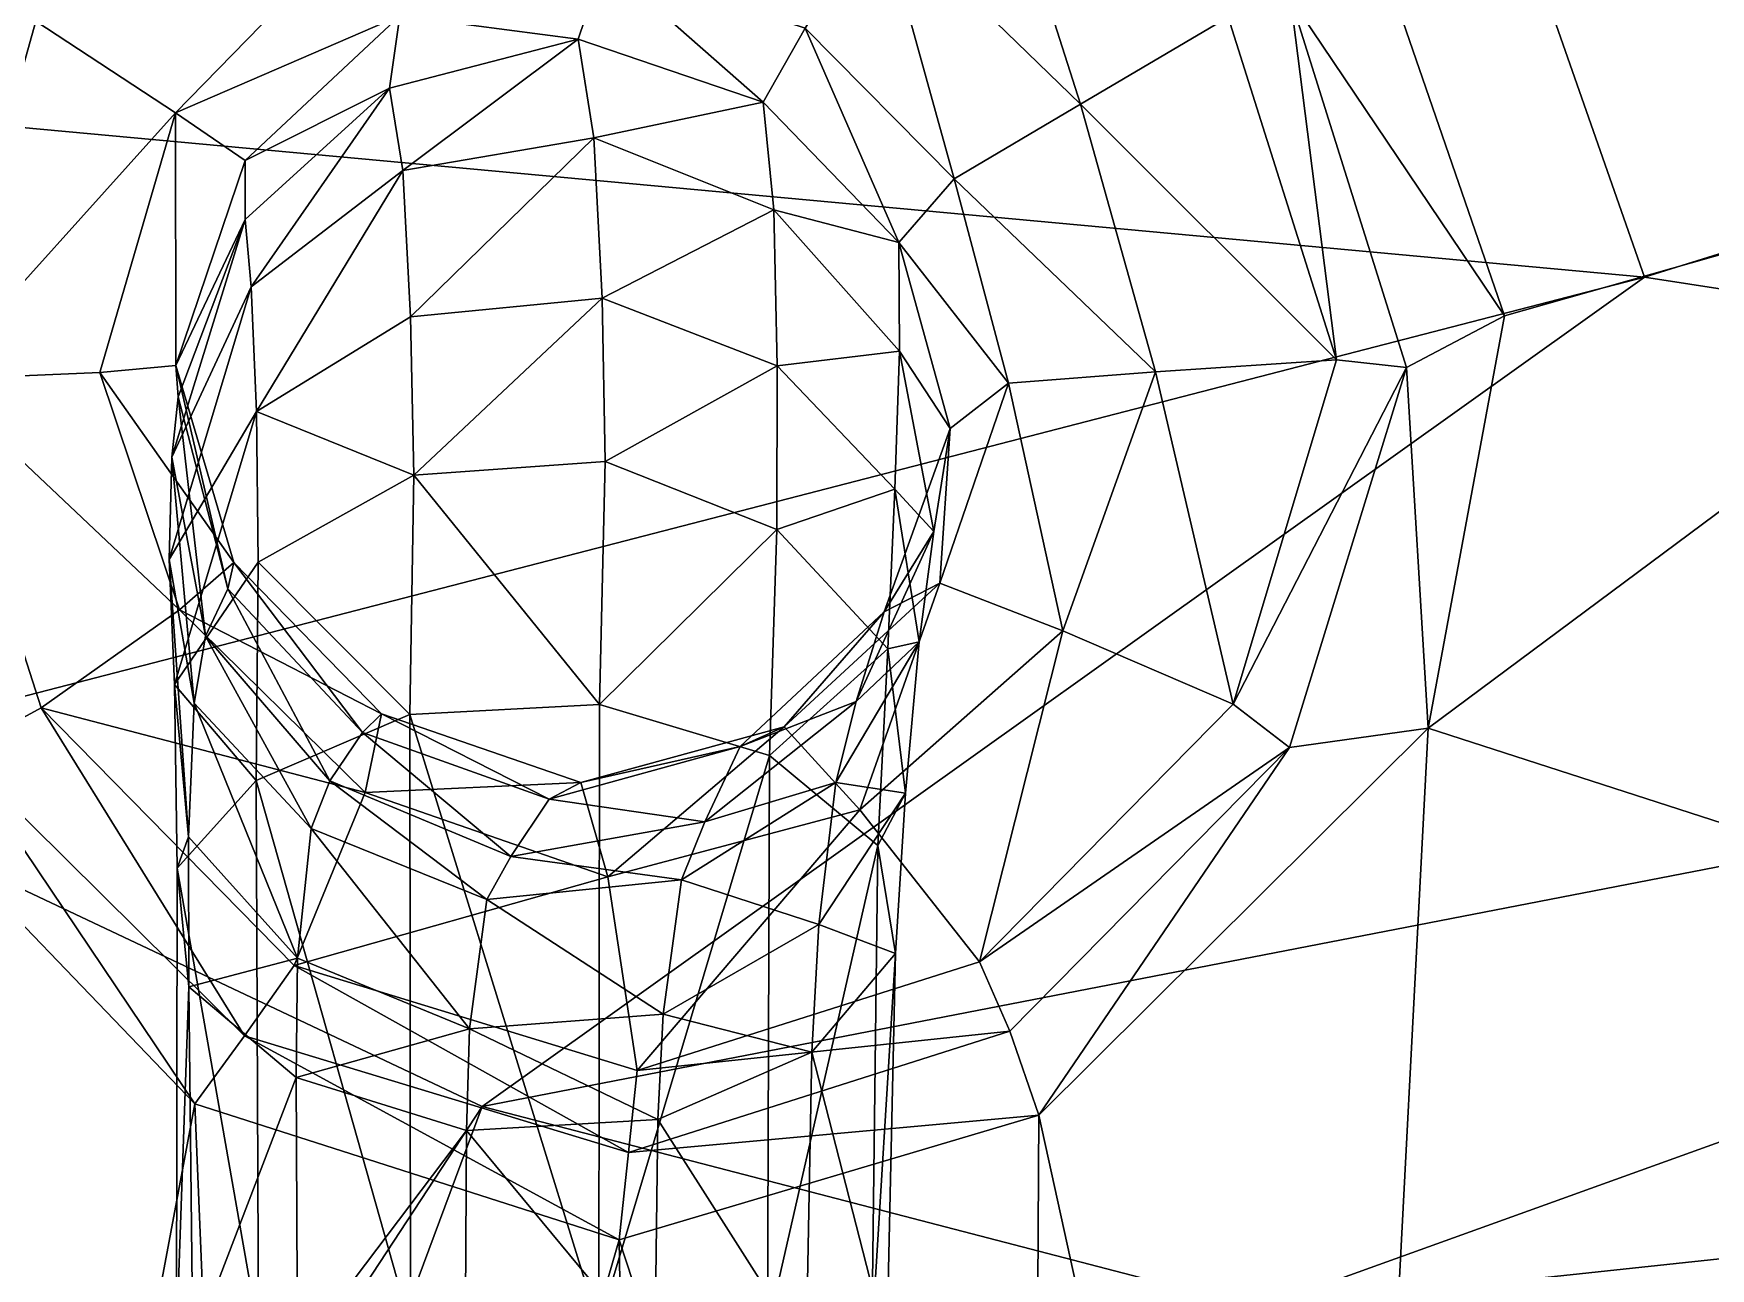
# Model space of a CAD drawing. Extents: x -4.77 to 4.77, y -2.48 to 3.3.
# Drawn here: x -0.4869 to -0.3726, y 1.7406 to 1.8248 of the extents above; entities that cross this region are included whole.
import ezdxf

# ---------------------------------------------------------------- set-up
doc = ezdxf.new("R2010")
doc.units = 0

msp = doc.modelspace()

# ---------------------------------------------------------------- linework, layer by layer
for points in [[(-0.33395, 1.8205, 1.11706), (-0.35391, 1.86971, 1.11706), (-0.39691, 1.83536, 1.11706)], [(-0.33395, 1.8205, -1.11706), (-0.39691, 1.83536, -1.11706), (-0.35391, 1.86971, -1.11706)], [(-0.51085, 1.82055, -0.6883), (-0.53156, 1.84727, -0.62727), (-0.39266, 1.8527, -0.62647)], [(-0.51085, 1.82055, 0.6883), (-0.39266, 1.8527, 0.62647), (-0.53156, 1.84727, 0.62727)], [(-0.51085, 1.82055, -0.6883), (-0.39266, 1.8527, -0.62647), (-0.37708, 1.80821, -0.72)], [(-0.51085, 1.82055, 0.6883), (-0.37708, 1.80821, 0.72), (-0.39266, 1.8527, 0.62647)], [(-0.37708, 1.80821, -0.72), (-0.39266, 1.8527, -0.62647), (-0.27208, 1.84103, -0.63276)], [(-0.37708, 1.80821, 0.72), (-0.27208, 1.84103, 0.63276), (-0.39266, 1.8527, 0.62647)], [(-0.41553, 1.82, 1.17525), (-0.42298, 1.84333, 1.16542), (-0.42924, 1.83329, 1.17496)], [(-0.41553, 1.82, -1.17525), (-0.42924, 1.83329, -1.17496), (-0.42298, 1.84333, -1.16542)], [(-0.41553, 1.82, 1.17525), (-0.40547, 1.82593, 1.16557), (-0.42298, 1.84333, 1.16542)], [(-0.41553, 1.82, -1.17525), (-0.42298, 1.84333, -1.16542), (-0.40547, 1.82593, -1.16557)], [(-0.37708, 1.80821, -0.72), (-0.27208, 1.84103, -0.63276), (-0.25889, 1.78996, -0.79007)], [(-0.37708, 1.80821, 0.72), (-0.25889, 1.78996, 0.79007), (-0.27208, 1.84103, 0.63276)], [(-0.40121, 1.82726, 1.14197), (-0.38662, 1.80557, 1.11706), (-0.39691, 1.83536, 1.11706)], [(-0.40121, 1.82726, -1.14197), (-0.39691, 1.83536, -1.11706), (-0.38662, 1.80557, -1.11706)], [(-0.33395, 1.8205, 1.11706), (-0.39691, 1.83536, 1.11706), (-0.38662, 1.80557, 1.11706)], [(-0.33395, 1.8205, -1.11706), (-0.38662, 1.80557, -1.11706), (-0.39691, 1.83536, -1.11706)], [(-0.42924, 1.83329, 1.17496), (-0.4343, 1.82519, 1.18379), (-0.42414, 1.81491, 1.18392)], [(-0.42924, 1.83329, -1.17496), (-0.42414, 1.81491, -1.18392), (-0.4343, 1.82519, -1.18379)], [(-0.42924, 1.83329, 1.17496), (-0.42414, 1.81491, 1.18392), (-0.41553, 1.82, 1.17525)], [(-0.42924, 1.83329, -1.17496), (-0.41553, 1.82, -1.17525), (-0.42414, 1.81491, -1.18392)], [(-0.46458, 1.83239, 1.1743), (-0.48675, 1.82567, 1.16547), (-0.47722, 1.8194, 1.17429)], [(-0.46458, 1.83239, -1.1743), (-0.47722, 1.8194, -1.17429), (-0.48675, 1.82567, -1.16547)], [(-0.47722, 1.8194, 1.17429), (-0.46194, 1.82602, 1.18371), (-0.46458, 1.83239, 1.1743)], [(-0.47722, 1.8194, -1.17429), (-0.46458, 1.83239, -1.1743), (-0.46194, 1.82602, -1.18371)], [(-0.46194, 1.82602, 1.18371), (-0.44978, 1.82444, 1.21936), (-0.44801, 1.82969, 1.18374)], [(-0.46194, 1.82602, -1.18371), (-0.44801, 1.82969, -1.18374), (-0.44978, 1.82444, -1.21936)], [(-0.44801, 1.82969, 1.18374), (-0.44978, 1.82444, 1.21936), (-0.43716, 1.82014, 1.21853)], [(-0.44801, 1.82969, -1.18374), (-0.43716, 1.82014, -1.21853), (-0.44978, 1.82444, -1.21936)], [(-0.44801, 1.82969, 1.18374), (-0.43716, 1.82014, 1.21853), (-0.4343, 1.82519, 1.18379)], [(-0.44801, 1.82969, -1.18374), (-0.4343, 1.82519, -1.18379), (-0.43716, 1.82014, -1.21853)], [(-0.49163, 1.82817, 1.14242), (-0.4936, 1.80124, 1.16564), (-0.48675, 1.82567, 1.16547)], [(-0.49163, 1.82817, -1.14242), (-0.48675, 1.82567, -1.16547), (-0.4936, 1.80124, -1.16564)], [(-0.40121, 1.82726, 1.14197), (-0.40547, 1.82593, 1.16557), (-0.39807, 1.80257, 1.16571)], [(-0.40121, 1.82726, -1.14197), (-0.39807, 1.80257, -1.16571), (-0.40547, 1.82593, -1.16557)], [(-0.40121, 1.82726, 1.14197), (-0.39807, 1.80257, 1.16571), (-0.39331, 1.80204, 1.14251)], [(-0.40121, 1.82726, 1.14197), (-0.39331, 1.80204, 1.14251), (-0.38662, 1.80557, 1.11706)], [(-0.40121, 1.82726, -1.14197), (-0.39331, 1.80204, -1.14251), (-0.39807, 1.80257, -1.16571)], [(-0.40121, 1.82726, -1.14197), (-0.38662, 1.80557, -1.11706), (-0.39331, 1.80204, -1.14251)], [(-0.47722, 1.8194, 1.17429), (-0.48675, 1.82567, 1.16547), (-0.4936, 1.80124, 1.16564)], [(-0.47722, 1.8194, -1.17429), (-0.4936, 1.80124, -1.16564), (-0.48675, 1.82567, -1.16547)], [(-0.47722, 1.8194, 1.17429), (-0.47249, 1.81617, 1.18376), (-0.46194, 1.82602, 1.18371)], [(-0.47722, 1.8194, -1.17429), (-0.46194, 1.82602, -1.18371), (-0.47249, 1.81617, -1.18376)], [(-0.47249, 1.81617, 1.18376), (-0.46265, 1.8211, 1.21873), (-0.46194, 1.82602, 1.18371)], [(-0.47249, 1.81617, -1.18376), (-0.46194, 1.82602, -1.18371), (-0.46265, 1.8211, -1.21873)], [(-0.46194, 1.82602, 1.18371), (-0.46265, 1.8211, 1.21873), (-0.44978, 1.82444, 1.21936)], [(-0.46194, 1.82602, -1.18371), (-0.44978, 1.82444, -1.21936), (-0.46265, 1.8211, -1.21873)], [(-0.41553, 1.82, 1.17525), (-0.39807, 1.80257, 1.16571), (-0.40547, 1.82593, 1.16557)], [(-0.41553, 1.82, -1.17525), (-0.40547, 1.82593, -1.16557), (-0.39807, 1.80257, -1.16571)], [(-0.4343, 1.82519, 1.18379), (-0.43716, 1.82014, 1.21853), (-0.42792, 1.81057, 1.2167)], [(-0.4343, 1.82519, -1.18379), (-0.42792, 1.81057, -1.2167), (-0.43716, 1.82014, -1.21853)], [(-0.4343, 1.82519, 1.18379), (-0.42792, 1.81057, 1.2167), (-0.42414, 1.81491, 1.18392)], [(-0.4343, 1.82519, -1.18379), (-0.42414, 1.81491, -1.18392), (-0.42792, 1.81057, -1.2167)], [(-0.46172, 1.81548, 1.23787), (-0.44978, 1.82444, 1.21936), (-0.46265, 1.8211, 1.21873)], [(-0.46172, 1.81548, -1.23787), (-0.46265, 1.8211, -1.21873), (-0.44978, 1.82444, -1.21936)], [(-0.46172, 1.81548, 1.23787), (-0.4487, 1.8177, 1.23872), (-0.44978, 1.82444, 1.21936)], [(-0.46172, 1.81548, -1.23787), (-0.44978, 1.82444, -1.21936), (-0.4487, 1.8177, -1.23872)], [(-0.4487, 1.8177, 1.23872), (-0.43716, 1.82014, 1.21853), (-0.44978, 1.82444, 1.21936)], [(-0.4487, 1.8177, -1.23872), (-0.44978, 1.82444, -1.21936), (-0.43716, 1.82014, -1.21853)], [(-0.47249, 1.81617, 1.18376), (-0.47248, 1.81213, 1.21703), (-0.46265, 1.8211, 1.21873)], [(-0.47249, 1.81617, -1.18376), (-0.46265, 1.8211, -1.21873), (-0.47248, 1.81213, -1.21703)], [(-0.47207, 1.80754, 1.23484), (-0.46265, 1.8211, 1.21873), (-0.47248, 1.81213, 1.21703)], [(-0.47207, 1.80754, -1.23484), (-0.47248, 1.81213, -1.21703), (-0.46265, 1.8211, -1.21873)], [(-0.47207, 1.80754, 1.23484), (-0.46172, 1.81548, 1.23787), (-0.46265, 1.8211, 1.21873)], [(-0.47207, 1.80754, -1.23484), (-0.46265, 1.8211, -1.21873), (-0.46172, 1.81548, -1.23787)], [(-0.50563, 1.77496, -0.78651), (-0.51085, 1.82055, -0.6883), (-0.37708, 1.80821, -0.72)], [(-0.50563, 1.77496, 0.78651), (-0.37708, 1.80821, 0.72), (-0.51085, 1.82055, 0.6883)], [(-0.4487, 1.8177, 1.23872), (-0.43644, 1.81281, 1.23684), (-0.43716, 1.82014, 1.21853)], [(-0.4487, 1.8177, -1.23872), (-0.43716, 1.82014, -1.21853), (-0.43644, 1.81281, -1.23684)], [(-0.43644, 1.81281, 1.23684), (-0.42792, 1.81057, 1.2167), (-0.43716, 1.82014, 1.21853)], [(-0.43644, 1.81281, -1.23684), (-0.43716, 1.82014, -1.21853), (-0.42792, 1.81057, -1.2167)], [(-0.41042, 1.80175, 1.17527), (-0.41553, 1.82, 1.17525), (-0.42414, 1.81491, 1.18392)], [(-0.41042, 1.80175, -1.17527), (-0.42414, 1.81491, -1.18392), (-0.41553, 1.82, -1.17525)], [(-0.41553, 1.82, 1.17525), (-0.41042, 1.80175, 1.17527), (-0.39807, 1.80257, 1.16571)], [(-0.41553, 1.82, -1.17525), (-0.39807, 1.80257, -1.16571), (-0.41042, 1.80175, -1.17527)], [(-0.33395, 1.8205, 1.11706), (-0.39184, 1.77746, 1.11706), (-0.33086, 1.75776, 1.11706)], [(-0.33395, 1.8205, 1.11706), (-0.38662, 1.80557, 1.11706), (-0.39184, 1.77746, 1.11706)], [(-0.33395, 1.8205, -1.11706), (-0.33086, 1.75776, -1.11706), (-0.39184, 1.77746, -1.11706)], [(-0.33395, 1.8205, -1.11706), (-0.39184, 1.77746, -1.11706), (-0.38662, 1.80557, -1.11706)], [(-0.47722, 1.8194, 1.17429), (-0.4936, 1.80124, 1.16564), (-0.48238, 1.8017, 1.17452)], [(-0.47722, 1.8194, -1.17429), (-0.48238, 1.8017, -1.17452), (-0.4936, 1.80124, -1.16564)], [(-0.47722, 1.8194, 1.17429), (-0.48238, 1.8017, 1.17452), (-0.4772, 1.80219, 1.18389)], [(-0.47722, 1.8194, -1.17429), (-0.4772, 1.80219, -1.18389), (-0.48238, 1.8017, -1.17452)], [(-0.47722, 1.8194, 1.17429), (-0.4772, 1.80219, 1.18389), (-0.47249, 1.81617, 1.18376)], [(-0.47722, 1.8194, -1.17429), (-0.47249, 1.81617, -1.18376), (-0.4772, 1.80219, -1.18389)], [(-0.4487, 1.8177, 1.23872), (-0.46172, 1.81548, 1.23787), (-0.4612, 1.8055, 1.25572)], [(-0.4487, 1.8177, -1.23872), (-0.4612, 1.8055, -1.25572), (-0.46172, 1.81548, -1.23787)], [(-0.4487, 1.8177, 1.23872), (-0.4612, 1.8055, 1.25572), (-0.44815, 1.80677, 1.2567)], [(-0.4487, 1.8177, -1.23872), (-0.44815, 1.80677, -1.2567), (-0.4612, 1.8055, -1.25572)], [(-0.43644, 1.81281, 1.23684), (-0.4487, 1.8177, 1.23872), (-0.44815, 1.80677, 1.2567)], [(-0.43644, 1.81281, -1.23684), (-0.44815, 1.80677, -1.2567), (-0.4487, 1.8177, -1.23872)], [(-0.47248, 1.81213, 1.21703), (-0.47249, 1.81617, 1.18376), (-0.4772, 1.80219, 1.18389)], [(-0.47248, 1.81213, -1.21703), (-0.4772, 1.80219, -1.18389), (-0.47249, 1.81617, -1.18376)], [(-0.46172, 1.81548, 1.23787), (-0.47207, 1.80754, 1.23484), (-0.47171, 1.79906, 1.25075)], [(-0.46172, 1.81548, -1.23787), (-0.47171, 1.79906, -1.25075), (-0.47207, 1.80754, -1.23484)], [(-0.46172, 1.81548, 1.23787), (-0.47171, 1.79906, 1.25075), (-0.4612, 1.8055, 1.25572)], [(-0.46172, 1.81548, -1.23787), (-0.4612, 1.8055, -1.25572), (-0.47171, 1.79906, -1.25075)], [(-0.42792, 1.81057, 1.2167), (-0.42045, 1.80099, 1.18408), (-0.42414, 1.81491, 1.18392)], [(-0.42792, 1.81057, -1.2167), (-0.42414, 1.81491, -1.18392), (-0.42045, 1.80099, -1.18408)], [(-0.41042, 1.80175, 1.17527), (-0.42414, 1.81491, 1.18392), (-0.42045, 1.80099, 1.18408)], [(-0.41042, 1.80175, -1.17527), (-0.42045, 1.80099, -1.18408), (-0.42414, 1.81491, -1.18392)], [(-0.47747, 1.79593, 1.23039), (-0.47248, 1.81213, 1.21703), (-0.47704, 1.80006, 1.21472)], [(-0.47747, 1.79593, 1.23039), (-0.47207, 1.80754, 1.23484), (-0.47248, 1.81213, 1.21703)], [(-0.47747, 1.79593, -1.23039), (-0.47704, 1.80006, -1.21472), (-0.47248, 1.81213, -1.21703)], [(-0.47747, 1.79593, -1.23039), (-0.47248, 1.81213, -1.21703), (-0.47207, 1.80754, -1.23484)], [(-0.47248, 1.81213, 1.21703), (-0.4772, 1.80219, 1.18389), (-0.47704, 1.80006, 1.21472)], [(-0.47248, 1.81213, -1.21703), (-0.47704, 1.80006, -1.21472), (-0.4772, 1.80219, -1.18389)], [(-0.43644, 1.81281, 1.23684), (-0.44815, 1.80677, 1.2567), (-0.43622, 1.80216, 1.25313)], [(-0.43644, 1.81281, -1.23684), (-0.43622, 1.80216, -1.25313), (-0.44815, 1.80677, -1.2567)], [(-0.42788, 1.80317, 1.23314), (-0.43644, 1.81281, 1.23684), (-0.43622, 1.80216, 1.25313)], [(-0.43644, 1.81281, 1.23684), (-0.42788, 1.80317, 1.23314), (-0.42792, 1.81057, 1.2167)], [(-0.42788, 1.80317, -1.23314), (-0.43622, 1.80216, -1.25313), (-0.43644, 1.81281, -1.23684)], [(-0.43644, 1.81281, -1.23684), (-0.42792, 1.81057, -1.2167), (-0.42788, 1.80317, -1.23314)], [(-0.42788, 1.80317, 1.23314), (-0.42441, 1.79789, 1.21429), (-0.42792, 1.81057, 1.2167)], [(-0.42792, 1.81057, 1.2167), (-0.42441, 1.79789, 1.21429), (-0.42045, 1.80099, 1.18408)], [(-0.42788, 1.80317, -1.23314), (-0.42792, 1.81057, -1.2167), (-0.42441, 1.79789, -1.21429)], [(-0.42792, 1.81057, -1.2167), (-0.42045, 1.80099, -1.18408), (-0.42441, 1.79789, -1.21429)], [(-0.45633, 1.75168, -0.84762), (-0.50563, 1.77496, -0.78651), (-0.37708, 1.80821, -0.72)], [(-0.45633, 1.75168, 0.84762), (-0.37708, 1.80821, 0.72), (-0.50563, 1.77496, 0.78651)], [(-0.47766, 1.78897, 1.24296), (-0.47207, 1.80754, 1.23484), (-0.47747, 1.79593, 1.23039)], [(-0.47766, 1.78897, 1.24296), (-0.47171, 1.79906, 1.25075), (-0.47207, 1.80754, 1.23484)], [(-0.47766, 1.78897, -1.24296), (-0.47747, 1.79593, -1.23039), (-0.47207, 1.80754, -1.23484)], [(-0.47766, 1.78897, -1.24296), (-0.47207, 1.80754, -1.23484), (-0.47171, 1.79906, -1.25075)], [(-0.45633, 1.75168, -0.84762), (-0.37708, 1.80821, -0.72), (-0.25889, 1.78996, -0.79007)], [(-0.45633, 1.75168, 0.84762), (-0.25889, 1.78996, 0.79007), (-0.37708, 1.80821, 0.72)], [(-0.46098, 1.79472, 1.26804), (-0.44815, 1.80677, 1.2567), (-0.4612, 1.8055, 1.25572)], [(-0.46098, 1.79472, -1.26804), (-0.4612, 1.8055, -1.25572), (-0.44815, 1.80677, -1.2567)], [(-0.46098, 1.79472, 1.26804), (-0.44794, 1.79564, 1.26885), (-0.44815, 1.80677, 1.2567)], [(-0.46098, 1.79472, -1.26804), (-0.44815, 1.80677, -1.2567), (-0.44794, 1.79564, -1.26885)], [(-0.44794, 1.79564, 1.26885), (-0.43622, 1.80216, 1.25313), (-0.44815, 1.80677, 1.2567)], [(-0.44794, 1.79564, -1.26885), (-0.44815, 1.80677, -1.2567), (-0.43622, 1.80216, -1.25313)], [(-0.47171, 1.79906, 1.25075), (-0.46098, 1.79472, 1.26804), (-0.4612, 1.8055, 1.25572)], [(-0.47171, 1.79906, -1.25075), (-0.4612, 1.8055, -1.25572), (-0.46098, 1.79472, -1.26804)], [(-0.39331, 1.80204, 1.14251), (-0.39184, 1.77746, 1.11706), (-0.38662, 1.80557, 1.11706)], [(-0.39331, 1.80204, -1.14251), (-0.38662, 1.80557, -1.11706), (-0.39184, 1.77746, -1.11706)], [(-0.42788, 1.80317, 1.23314), (-0.43622, 1.80216, 1.25313), (-0.42819, 1.79375, 1.24662)], [(-0.42788, 1.80317, -1.23314), (-0.42819, 1.79375, -1.24662), (-0.43622, 1.80216, -1.25313)], [(-0.42554, 1.79088, 1.22844), (-0.42788, 1.80317, 1.23314), (-0.42819, 1.79375, 1.24662)], [(-0.42554, 1.79088, -1.22844), (-0.42819, 1.79375, -1.24662), (-0.42788, 1.80317, -1.23314)], [(-0.42788, 1.80317, 1.23314), (-0.42554, 1.79088, 1.22844), (-0.42441, 1.79789, 1.21429)], [(-0.42788, 1.80317, -1.23314), (-0.42441, 1.79789, -1.21429), (-0.42554, 1.79088, -1.22844)], [(-0.47696, 1.78552, 1.17452), (-0.48238, 1.8017, 1.17452), (-0.4936, 1.80124, 1.16564)], [(-0.47696, 1.78552, -1.17452), (-0.4936, 1.80124, -1.16564), (-0.48238, 1.8017, -1.17452)], [(-0.48238, 1.8017, 1.17452), (-0.47324, 1.78875, 1.184), (-0.4772, 1.80219, 1.18389)], [(-0.48238, 1.8017, -1.17452), (-0.4772, 1.80219, -1.18389), (-0.47324, 1.78875, -1.184)], [(-0.48238, 1.8017, 1.17452), (-0.47696, 1.78552, 1.17452), (-0.47324, 1.78875, 1.184)], [(-0.48238, 1.8017, -1.17452), (-0.47324, 1.78875, -1.184), (-0.47696, 1.78552, -1.17452)], [(-0.4772, 1.80219, 1.18389), (-0.47367, 1.78696, 1.21222), (-0.47704, 1.80006, 1.21472)], [(-0.4772, 1.80219, 1.18389), (-0.47324, 1.78875, 1.184), (-0.47367, 1.78696, 1.21222)], [(-0.4772, 1.80219, -1.18389), (-0.47704, 1.80006, -1.21472), (-0.47367, 1.78696, -1.21222)], [(-0.4772, 1.80219, -1.18389), (-0.47367, 1.78696, -1.21222), (-0.47324, 1.78875, -1.184)], [(-0.44794, 1.79564, 1.26885), (-0.43624, 1.791, 1.26473), (-0.43622, 1.80216, 1.25313)], [(-0.44794, 1.79564, -1.26885), (-0.43622, 1.80216, -1.25313), (-0.43624, 1.791, -1.26473)], [(-0.43624, 1.791, 1.26473), (-0.42819, 1.79375, 1.24662), (-0.43622, 1.80216, 1.25313)], [(-0.43624, 1.791, -1.26473), (-0.43622, 1.80216, -1.25313), (-0.42819, 1.79375, -1.24662)], [(-0.41674, 1.78411, 1.1751), (-0.41042, 1.80175, 1.17527), (-0.42045, 1.80099, 1.18408)], [(-0.41674, 1.78411, -1.1751), (-0.42045, 1.80099, -1.18408), (-0.41042, 1.80175, -1.17527)], [(-0.41042, 1.80175, 1.17527), (-0.41674, 1.78411, 1.1751), (-0.40513, 1.77911, 1.16593)], [(-0.41042, 1.80175, -1.17527), (-0.40513, 1.77911, -1.16593), (-0.41674, 1.78411, -1.1751)], [(-0.41042, 1.80175, 1.17527), (-0.40513, 1.77911, 1.16593), (-0.39807, 1.80257, 1.16571)], [(-0.41042, 1.80175, -1.17527), (-0.39807, 1.80257, -1.16571), (-0.40513, 1.77911, -1.16593)], [(-0.39331, 1.80204, 1.14251), (-0.39807, 1.80257, 1.16571), (-0.40513, 1.77911, 1.16593)], [(-0.39331, 1.80204, -1.14251), (-0.40513, 1.77911, -1.16593), (-0.39807, 1.80257, -1.16571)], [(-0.39331, 1.80204, 1.14251), (-0.40513, 1.77911, 1.16593), (-0.40129, 1.77614, 1.14289)], [(-0.39331, 1.80204, -1.14251), (-0.40129, 1.77614, -1.14289), (-0.40513, 1.77911, -1.16593)], [(-0.39331, 1.80204, 1.14251), (-0.40129, 1.77614, 1.14289), (-0.39184, 1.77746, 1.11706)], [(-0.39331, 1.80204, -1.14251), (-0.39184, 1.77746, -1.11706), (-0.40129, 1.77614, -1.14289)], [(-0.47696, 1.78552, 1.17452), (-0.4936, 1.80124, 1.16564), (-0.48639, 1.77884, 1.16578)], [(-0.49203, 1.77579, 1.14327), (-0.48639, 1.77884, 1.16578), (-0.4936, 1.80124, 1.16564)], [(-0.47696, 1.78552, -1.17452), (-0.48639, 1.77884, -1.16578), (-0.4936, 1.80124, -1.16564)], [(-0.49203, 1.77579, -1.14327), (-0.4936, 1.80124, -1.16564), (-0.48639, 1.77884, -1.16578)], [(-0.42441, 1.79789, 1.21429), (-0.42512, 1.78736, 1.18412), (-0.42045, 1.80099, 1.18408)], [(-0.41674, 1.78411, 1.1751), (-0.42045, 1.80099, 1.18408), (-0.42512, 1.78736, 1.18412)], [(-0.42441, 1.79789, -1.21429), (-0.42045, 1.80099, -1.18408), (-0.42512, 1.78736, -1.18412)], [(-0.41674, 1.78411, -1.1751), (-0.42512, 1.78736, -1.18412), (-0.42045, 1.80099, -1.18408)], [(-0.47704, 1.80006, 1.21472), (-0.47519, 1.78373, 1.22571), (-0.47747, 1.79593, 1.23039)], [(-0.47704, 1.80006, -1.21472), (-0.47747, 1.79593, -1.23039), (-0.47519, 1.78373, -1.22571)], [(-0.47704, 1.80006, 1.21472), (-0.47367, 1.78696, 1.21222), (-0.47519, 1.78373, 1.22571)], [(-0.47704, 1.80006, -1.21472), (-0.47519, 1.78373, -1.22571), (-0.47367, 1.78696, -1.21222)], [(-0.4773, 1.78045, 1.25539), (-0.47171, 1.79906, 1.25075), (-0.47766, 1.78897, 1.24296)], [(-0.4773, 1.78045, -1.25539), (-0.47766, 1.78897, -1.24296), (-0.47171, 1.79906, -1.25075)], [(-0.4773, 1.78045, 1.25539), (-0.47159, 1.78877, 1.26277), (-0.47171, 1.79906, 1.25075)], [(-0.4773, 1.78045, -1.25539), (-0.47171, 1.79906, -1.25075), (-0.47159, 1.78877, -1.26277)], [(-0.47171, 1.79906, 1.25075), (-0.47159, 1.78877, 1.26277), (-0.46098, 1.79472, 1.26804)], [(-0.47171, 1.79906, -1.25075), (-0.46098, 1.79472, -1.26804), (-0.47159, 1.78877, -1.26277)], [(-0.42554, 1.79088, 1.22844), (-0.42891, 1.7854, 1.21191), (-0.42441, 1.79789, 1.21429)], [(-0.42441, 1.79789, 1.21429), (-0.42891, 1.7854, 1.21191), (-0.42512, 1.78736, 1.18412)], [(-0.42554, 1.79088, -1.22844), (-0.42441, 1.79789, -1.21429), (-0.42891, 1.7854, -1.21191)], [(-0.42441, 1.79789, -1.21429), (-0.42512, 1.78736, -1.18412), (-0.42891, 1.7854, -1.21191)], [(-0.47747, 1.79593, 1.23039), (-0.47596, 1.77916, 1.23538), (-0.47766, 1.78897, 1.24296)], [(-0.47747, 1.79593, -1.23039), (-0.47766, 1.78897, -1.24296), (-0.47596, 1.77916, -1.23538)], [(-0.47747, 1.79593, 1.23039), (-0.47519, 1.78373, 1.22571), (-0.47596, 1.77916, 1.23538)], [(-0.47747, 1.79593, -1.23039), (-0.47596, 1.77916, -1.23538), (-0.47519, 1.78373, -1.22571)], [(-0.44832, 1.77908, 1.28125), (-0.44794, 1.79564, 1.26885), (-0.46098, 1.79472, 1.26804)], [(-0.44832, 1.77908, -1.28125), (-0.46098, 1.79472, -1.26804), (-0.44794, 1.79564, -1.26885)], [(-0.43624, 1.791, 1.26473), (-0.44794, 1.79564, 1.26885), (-0.44832, 1.77908, 1.28125)], [(-0.43624, 1.791, -1.26473), (-0.44832, 1.77908, -1.28125), (-0.44794, 1.79564, -1.26885)], [(-0.46126, 1.7784, 1.28026), (-0.46098, 1.79472, 1.26804), (-0.47159, 1.78877, 1.26277)], [(-0.46126, 1.7784, -1.28026), (-0.47159, 1.78877, -1.26277), (-0.46098, 1.79472, -1.26804)], [(-0.44832, 1.77908, 1.28125), (-0.46098, 1.79472, 1.26804), (-0.46126, 1.7784, 1.28026)], [(-0.44832, 1.77908, -1.28125), (-0.46126, 1.7784, -1.28026), (-0.46098, 1.79472, -1.26804)], [(-0.43624, 1.791, 1.26473), (-0.42866, 1.78287, 1.2575), (-0.42819, 1.79375, 1.24662)], [(-0.43624, 1.791, -1.26473), (-0.42819, 1.79375, -1.24662), (-0.42866, 1.78287, -1.2575)], [(-0.42866, 1.78287, 1.2575), (-0.42652, 1.78335, 1.23859), (-0.42819, 1.79375, 1.24662)], [(-0.42866, 1.78287, -1.2575), (-0.42819, 1.79375, -1.24662), (-0.42652, 1.78335, -1.23859)], [(-0.42554, 1.79088, 1.22844), (-0.42819, 1.79375, 1.24662), (-0.42652, 1.78335, 1.23859)], [(-0.42554, 1.79088, -1.22844), (-0.42652, 1.78335, -1.23859), (-0.42819, 1.79375, -1.24662)], [(-0.43624, 1.791, 1.26473), (-0.44832, 1.77908, 1.28125), (-0.43673, 1.77559, 1.27616)], [(-0.43624, 1.791, -1.26473), (-0.43673, 1.77559, -1.27616), (-0.44832, 1.77908, -1.28125)], [(-0.42866, 1.78287, 1.2575), (-0.43624, 1.791, 1.26473), (-0.43673, 1.77559, 1.27616)], [(-0.42866, 1.78287, -1.2575), (-0.43673, 1.77559, -1.27616), (-0.43624, 1.791, -1.26473)], [(-0.43083, 1.77928, 1.22399), (-0.42554, 1.79088, 1.22844), (-0.42652, 1.78335, 1.23859)], [(-0.42554, 1.79088, 1.22844), (-0.43083, 1.77928, 1.22399), (-0.42891, 1.7854, 1.21191)], [(-0.43083, 1.77928, -1.22399), (-0.42652, 1.78335, -1.23859), (-0.42554, 1.79088, -1.22844)], [(-0.42554, 1.79088, -1.22844), (-0.42891, 1.7854, -1.21191), (-0.43083, 1.77928, -1.22399)], [(-0.40342, 1.73792, -0.91016), (-0.45633, 1.75168, -0.84762), (-0.25889, 1.78996, -0.79007)], [(-0.40342, 1.73792, 0.91016), (-0.25889, 1.78996, 0.79007), (-0.45633, 1.75168, 0.84762)], [(-0.40342, 1.73792, -0.91016), (-0.25889, 1.78996, -0.79007), (-0.26158, 1.75309, -0.90304)], [(-0.40342, 1.73792, 0.91016), (-0.26158, 1.75309, 0.90304), (-0.25889, 1.78996, 0.79007)], [(-0.47766, 1.78897, 1.24296), (-0.47635, 1.77005, 1.24616), (-0.4773, 1.78045, 1.25539)], [(-0.47766, 1.78897, 1.24296), (-0.47596, 1.77916, 1.23538), (-0.47635, 1.77005, 1.24616)], [(-0.47766, 1.78897, -1.24296), (-0.4773, 1.78045, -1.25539), (-0.47635, 1.77005, -1.24616)], [(-0.47766, 1.78897, -1.24296), (-0.47635, 1.77005, -1.24616), (-0.47596, 1.77916, -1.23538)], [(-0.47172, 1.77389, 1.27369), (-0.47159, 1.78877, 1.26277), (-0.4773, 1.78045, 1.25539)], [(-0.47172, 1.77389, -1.27369), (-0.4773, 1.78045, -1.25539), (-0.47159, 1.78877, -1.26277)], [(-0.47696, 1.78552, 1.17452), (-0.46319, 1.77843, 1.1841), (-0.47324, 1.78875, 1.184)], [(-0.47696, 1.78552, -1.17452), (-0.47324, 1.78875, -1.184), (-0.46319, 1.77843, -1.1841)], [(-0.46449, 1.77716, 1.21034), (-0.47367, 1.78696, 1.21222), (-0.47324, 1.78875, 1.184)], [(-0.46449, 1.77716, -1.21034), (-0.47324, 1.78875, -1.184), (-0.47367, 1.78696, -1.21222)], [(-0.46449, 1.77716, 1.21034), (-0.47324, 1.78875, 1.184), (-0.46319, 1.77843, 1.1841)], [(-0.46449, 1.77716, -1.21034), (-0.46319, 1.77843, -1.1841), (-0.47324, 1.78875, -1.184)], [(-0.46126, 1.7784, 1.28026), (-0.47159, 1.78877, 1.26277), (-0.47172, 1.77389, 1.27369)], [(-0.46126, 1.7784, -1.28026), (-0.47172, 1.77389, -1.27369), (-0.47159, 1.78877, -1.26277)], [(-0.46671, 1.77388, 1.22193), (-0.47519, 1.78373, 1.22571), (-0.47367, 1.78696, 1.21222)], [(-0.46671, 1.77388, -1.22193), (-0.47367, 1.78696, -1.21222), (-0.47519, 1.78373, -1.22571)], [(-0.46671, 1.77388, 1.22193), (-0.47367, 1.78696, 1.21222), (-0.46449, 1.77716, 1.21034)], [(-0.46671, 1.77388, -1.22193), (-0.46449, 1.77716, -1.21034), (-0.47367, 1.78696, -1.21222)], [(-0.42891, 1.7854, 1.21191), (-0.43573, 1.77756, 1.18415), (-0.42512, 1.78736, 1.18412)], [(-0.43057, 1.7719, 1.17475), (-0.42512, 1.78736, 1.18412), (-0.43573, 1.77756, 1.18415)], [(-0.42891, 1.7854, -1.21191), (-0.42512, 1.78736, -1.18412), (-0.43573, 1.77756, -1.18415)], [(-0.43057, 1.7719, -1.17475), (-0.43573, 1.77756, -1.18415), (-0.42512, 1.78736, -1.18412)], [(-0.43057, 1.7719, 1.17475), (-0.41674, 1.78411, 1.1751), (-0.42512, 1.78736, 1.18412)], [(-0.43057, 1.7719, -1.17475), (-0.42512, 1.78736, -1.18412), (-0.41674, 1.78411, -1.1751)], [(-0.4643, 1.77307, 1.17449), (-0.47696, 1.78552, 1.17452), (-0.48639, 1.77884, 1.16578)], [(-0.4643, 1.77307, -1.17449), (-0.48639, 1.77884, -1.16578), (-0.47696, 1.78552, -1.17452)], [(-0.47696, 1.78552, 1.17452), (-0.4643, 1.77307, 1.17449), (-0.46319, 1.77843, 1.1841)], [(-0.47696, 1.78552, -1.17452), (-0.46319, 1.77843, -1.1841), (-0.4643, 1.77307, -1.17449)], [(-0.43083, 1.77928, 1.22399), (-0.43873, 1.77621, 1.21016), (-0.42891, 1.7854, 1.21191)], [(-0.42891, 1.7854, 1.21191), (-0.43873, 1.77621, 1.21016), (-0.43573, 1.77756, 1.18415)], [(-0.43083, 1.77928, -1.22399), (-0.42891, 1.7854, -1.21191), (-0.43873, 1.77621, -1.21016)], [(-0.42891, 1.7854, -1.21191), (-0.43573, 1.77756, -1.18415), (-0.43873, 1.77621, -1.21016)], [(-0.47519, 1.78373, 1.22571), (-0.46798, 1.77063, 1.22879), (-0.47596, 1.77916, 1.23538)], [(-0.47519, 1.78373, -1.22571), (-0.47596, 1.77916, -1.23538), (-0.46798, 1.77063, -1.22879)], [(-0.47519, 1.78373, 1.22571), (-0.46671, 1.77388, 1.22193), (-0.46798, 1.77063, 1.22879)], [(-0.47519, 1.78373, -1.22571), (-0.46798, 1.77063, -1.22879), (-0.46671, 1.77388, -1.22193)], [(-0.41674, 1.78411, 1.1751), (-0.43057, 1.7719, 1.17475), (-0.42241, 1.76154, 1.16604)], [(-0.41674, 1.78411, -1.1751), (-0.42241, 1.76154, -1.16604), (-0.43057, 1.7719, -1.17475)], [(-0.41674, 1.78411, 1.1751), (-0.42241, 1.76154, 1.16604), (-0.40513, 1.77911, 1.16593)], [(-0.41674, 1.78411, -1.1751), (-0.40513, 1.77911, -1.16593), (-0.42241, 1.76154, -1.16604)], [(-0.42866, 1.78287, 1.2575), (-0.43673, 1.77559, 1.27616), (-0.42934, 1.76946, 1.2672)], [(-0.42866, 1.78287, -1.2575), (-0.42934, 1.76946, -1.2672), (-0.43673, 1.77559, -1.27616)], [(-0.42746, 1.77303, 1.24878), (-0.43221, 1.77375, 1.23119), (-0.42652, 1.78335, 1.23859)], [(-0.43083, 1.77928, 1.22399), (-0.42652, 1.78335, 1.23859), (-0.43221, 1.77375, 1.23119)], [(-0.42746, 1.77303, -1.24878), (-0.42652, 1.78335, -1.23859), (-0.43221, 1.77375, -1.23119)], [(-0.43083, 1.77928, -1.22399), (-0.43221, 1.77375, -1.23119), (-0.42652, 1.78335, -1.23859)], [(-0.42746, 1.77303, 1.24878), (-0.42866, 1.78287, 1.2575), (-0.42934, 1.76946, 1.2672)], [(-0.42746, 1.77303, -1.24878), (-0.42934, 1.76946, -1.2672), (-0.42866, 1.78287, -1.2575)], [(-0.42866, 1.78287, 1.2575), (-0.42746, 1.77303, 1.24878), (-0.42652, 1.78335, 1.23859)], [(-0.42866, 1.78287, -1.2575), (-0.42652, 1.78335, -1.23859), (-0.42746, 1.77303, -1.24878)], [(-0.47172, 1.77389, 1.27369), (-0.4773, 1.78045, 1.25539), (-0.47712, 1.76792, 1.265)], [(-0.47635, 1.77005, 1.24616), (-0.47712, 1.76792, 1.265), (-0.4773, 1.78045, 1.25539)], [(-0.47172, 1.77389, -1.27369), (-0.47712, 1.76792, -1.265), (-0.4773, 1.78045, -1.25539)], [(-0.47635, 1.77005, -1.24616), (-0.4773, 1.78045, -1.25539), (-0.47712, 1.76792, -1.265)], [(-0.47252, 1.7565, 1.14342), (-0.48639, 1.77884, 1.16578), (-0.49203, 1.77579, 1.14327)], [(-0.47252, 1.7565, -1.14342), (-0.49203, 1.77579, -1.14327), (-0.48639, 1.77884, -1.16578)], [(-0.4643, 1.77307, 1.17449), (-0.48639, 1.77884, 1.16578), (-0.46914, 1.76128, 1.16598)], [(-0.47252, 1.7565, 1.14342), (-0.46914, 1.76128, 1.16598), (-0.48639, 1.77884, 1.16578)], [(-0.4643, 1.77307, -1.17449), (-0.46914, 1.76128, -1.16598), (-0.48639, 1.77884, -1.16578)], [(-0.47252, 1.7565, -1.14342), (-0.48639, 1.77884, -1.16578), (-0.46914, 1.76128, -1.16598)], [(-0.4689, 1.76178, 1.23881), (-0.47635, 1.77005, 1.24616), (-0.47596, 1.77916, 1.23538)], [(-0.4689, 1.76178, -1.23881), (-0.47596, 1.77916, -1.23538), (-0.47635, 1.77005, -1.24616)], [(-0.4689, 1.76178, 1.23881), (-0.47596, 1.77916, 1.23538), (-0.46798, 1.77063, 1.22879)], [(-0.4689, 1.76178, -1.23881), (-0.46798, 1.77063, -1.22879), (-0.47596, 1.77916, -1.23538)], [(-0.44838, 1.73673, 1.29447), (-0.44832, 1.77908, 1.28125), (-0.46126, 1.7784, 1.28026)], [(-0.44838, 1.73673, -1.29447), (-0.46126, 1.7784, -1.28026), (-0.44832, 1.77908, -1.28125)], [(-0.43673, 1.77559, 1.27616), (-0.44832, 1.77908, 1.28125), (-0.44838, 1.73673, 1.29447)], [(-0.43673, 1.77559, -1.27616), (-0.44838, 1.73673, -1.29447), (-0.44832, 1.77908, -1.28125)], [(-0.44114, 1.77107, 1.22084), (-0.43083, 1.77928, 1.22399), (-0.43221, 1.77375, 1.23119)], [(-0.43083, 1.77928, 1.22399), (-0.44114, 1.77107, 1.22084), (-0.43873, 1.77621, 1.21016)], [(-0.44114, 1.77107, -1.22084), (-0.43221, 1.77375, -1.23119), (-0.43083, 1.77928, -1.22399)], [(-0.43083, 1.77928, -1.22399), (-0.43873, 1.77621, -1.21016), (-0.44114, 1.77107, -1.22084)], [(-0.40129, 1.77614, 1.14289), (-0.40513, 1.77911, 1.16593), (-0.42241, 1.76154, 1.16604)], [(-0.40129, 1.77614, -1.14289), (-0.42241, 1.76154, -1.16604), (-0.40513, 1.77911, -1.16593)], [(-0.46121, 1.73668, 1.29333), (-0.46126, 1.7784, 1.28026), (-0.47172, 1.77389, 1.27369)], [(-0.46121, 1.73668, -1.29333), (-0.47172, 1.77389, -1.27369), (-0.46126, 1.7784, -1.28026)], [(-0.45175, 1.77263, 1.20948), (-0.46449, 1.77716, 1.21034), (-0.46319, 1.77843, 1.1841)], [(-0.45175, 1.77263, -1.20948), (-0.46319, 1.77843, -1.1841), (-0.46449, 1.77716, -1.21034)], [(-0.4643, 1.77307, 1.17449), (-0.44959, 1.77377, 1.18417), (-0.46319, 1.77843, 1.1841)], [(-0.4643, 1.77307, -1.17449), (-0.46319, 1.77843, -1.1841), (-0.44959, 1.77377, -1.18417)], [(-0.45175, 1.77263, 1.20948), (-0.46319, 1.77843, 1.1841), (-0.44959, 1.77377, 1.18417)], [(-0.45175, 1.77263, -1.20948), (-0.44959, 1.77377, -1.18417), (-0.46319, 1.77843, -1.1841)], [(-0.44838, 1.73673, 1.29447), (-0.46126, 1.7784, 1.28026), (-0.46121, 1.73668, 1.29333)], [(-0.44838, 1.73673, -1.29447), (-0.46121, 1.73668, -1.29333), (-0.46126, 1.7784, -1.28026)], [(-0.45436, 1.76872, 1.21994), (-0.46671, 1.77388, 1.22193), (-0.46449, 1.77716, 1.21034)], [(-0.45436, 1.76872, -1.21994), (-0.46449, 1.77716, -1.21034), (-0.46671, 1.77388, -1.22193)], [(-0.45436, 1.76872, 1.21994), (-0.46449, 1.77716, 1.21034), (-0.45175, 1.77263, 1.20948)], [(-0.45436, 1.76872, -1.21994), (-0.45175, 1.77263, -1.20948), (-0.46449, 1.77716, -1.21034)], [(-0.43873, 1.77621, 1.21016), (-0.44959, 1.77377, 1.18417), (-0.43573, 1.77756, 1.18415)], [(-0.44775, 1.76733, 1.17462), (-0.43573, 1.77756, 1.18415), (-0.44959, 1.77377, 1.18417)], [(-0.43873, 1.77621, -1.21016), (-0.43573, 1.77756, -1.18415), (-0.44959, 1.77377, -1.18417)], [(-0.44775, 1.76733, -1.17462), (-0.44959, 1.77377, -1.18417), (-0.43573, 1.77756, -1.18415)], [(-0.44775, 1.76733, 1.17462), (-0.43057, 1.7719, 1.17475), (-0.43573, 1.77756, 1.18415)], [(-0.44775, 1.76733, -1.17462), (-0.43573, 1.77756, -1.18415), (-0.43057, 1.7719, -1.17475)], [(-0.40129, 1.77614, 1.14289), (-0.41837, 1.75109, 1.11706), (-0.39184, 1.77746, 1.11706)], [(-0.39804, 1.65848, 1.11706), (-0.39184, 1.77746, 1.11706), (-0.41837, 1.75109, 1.11706)], [(-0.40129, 1.77614, -1.14289), (-0.39184, 1.77746, -1.11706), (-0.41837, 1.75109, -1.11706)], [(-0.39804, 1.65848, -1.11706), (-0.41837, 1.75109, -1.11706), (-0.39184, 1.77746, -1.11706)], [(-0.33086, 1.75776, 1.11706), (-0.39184, 1.77746, 1.11706), (-0.39804, 1.65848, 1.11706)], [(-0.33086, 1.75776, -1.11706), (-0.39804, 1.65848, -1.11706), (-0.39184, 1.77746, -1.11706)], [(-0.49203, 1.77579, 1.14327), (-0.49627, 1.77303, 1.11705), (-0.4759, 1.75186, 1.11705)], [(-0.49203, 1.77579, -1.14327), (-0.4759, 1.75186, -1.11705), (-0.49627, 1.77303, -1.11705)], [(-0.49203, 1.77579, 1.14327), (-0.4759, 1.75186, 1.11705), (-0.47252, 1.7565, 1.14342)], [(-0.49203, 1.77579, -1.14327), (-0.47252, 1.7565, -1.14342), (-0.4759, 1.75186, -1.11705)], [(-0.44114, 1.77107, 1.22084), (-0.45175, 1.77263, 1.20948), (-0.43873, 1.77621, 1.21016)], [(-0.43873, 1.77621, 1.21016), (-0.45175, 1.77263, 1.20948), (-0.44959, 1.77377, 1.18417)], [(-0.44114, 1.77107, -1.22084), (-0.43873, 1.77621, -1.21016), (-0.45175, 1.77263, -1.20948)], [(-0.43873, 1.77621, -1.21016), (-0.44959, 1.77377, -1.18417), (-0.45175, 1.77263, -1.20948)], [(-0.43673, 1.77559, 1.27616), (-0.44838, 1.73673, 1.29447), (-0.43687, 1.73647, 1.28836)], [(-0.43673, 1.77559, -1.27616), (-0.43687, 1.73647, -1.28836), (-0.44838, 1.73673, -1.29447)], [(-0.42934, 1.76946, 1.2672), (-0.43673, 1.77559, 1.27616), (-0.43687, 1.73647, 1.28836)], [(-0.42934, 1.76946, -1.2672), (-0.43687, 1.73647, -1.28836), (-0.43673, 1.77559, -1.27616)], [(-0.40129, 1.77614, 1.14289), (-0.42241, 1.76154, 1.16604), (-0.42035, 1.75682, 1.14325)], [(-0.40129, 1.77614, -1.14289), (-0.42035, 1.75682, -1.14325), (-0.42241, 1.76154, -1.16604)], [(-0.40129, 1.77614, 1.14289), (-0.42035, 1.75682, 1.14325), (-0.41837, 1.75109, 1.11706)], [(-0.40129, 1.77614, -1.14289), (-0.41837, 1.75109, -1.11706), (-0.42035, 1.75682, -1.14325)], [(-0.48847, 1.70267, -0.81661), (-0.50563, 1.77496, -0.78651), (-0.45633, 1.75168, -0.84762)], [(-0.48847, 1.70267, 0.81661), (-0.45633, 1.75168, 0.84762), (-0.50563, 1.77496, 0.78651)], [(-0.47156, 1.73634, 1.28541), (-0.47172, 1.77389, 1.27369), (-0.47712, 1.76792, 1.265)], [(-0.47156, 1.73634, -1.28541), (-0.47712, 1.76792, -1.265), (-0.47172, 1.77389, -1.27369)], [(-0.46121, 1.73668, 1.29333), (-0.47172, 1.77389, 1.27369), (-0.47156, 1.73634, 1.28541)], [(-0.46121, 1.73668, -1.29333), (-0.47156, 1.73634, -1.28541), (-0.47172, 1.77389, -1.27369)], [(-0.44775, 1.76733, 1.17462), (-0.4643, 1.77307, 1.17449), (-0.46914, 1.76128, 1.16598)], [(-0.44775, 1.76733, -1.17462), (-0.46914, 1.76128, -1.16598), (-0.4643, 1.77307, -1.17449)], [(-0.46671, 1.77388, 1.22193), (-0.45601, 1.76578, 1.22504), (-0.46798, 1.77063, 1.22879)], [(-0.46671, 1.77388, -1.22193), (-0.46798, 1.77063, -1.22879), (-0.45601, 1.76578, -1.22504)], [(-0.46671, 1.77388, 1.22193), (-0.45436, 1.76872, 1.21994), (-0.45601, 1.76578, 1.22504)], [(-0.46671, 1.77388, -1.22193), (-0.45601, 1.76578, -1.22504), (-0.45436, 1.76872, -1.21994)], [(-0.4643, 1.77307, 1.17449), (-0.44775, 1.76733, 1.17462), (-0.44959, 1.77377, 1.18417)], [(-0.4643, 1.77307, -1.17449), (-0.44959, 1.77377, -1.18417), (-0.44775, 1.76733, -1.17462)], [(-0.43337, 1.76407, 1.24082), (-0.44274, 1.76712, 1.22607), (-0.43221, 1.77375, 1.23119)], [(-0.44114, 1.77107, 1.22084), (-0.43221, 1.77375, 1.23119), (-0.44274, 1.76712, 1.22607)], [(-0.43337, 1.76407, -1.24082), (-0.43221, 1.77375, -1.23119), (-0.44274, 1.76712, -1.22607)], [(-0.44114, 1.77107, -1.22084), (-0.44274, 1.76712, -1.22607), (-0.43221, 1.77375, -1.23119)], [(-0.42746, 1.77303, 1.24878), (-0.43337, 1.76407, 1.24082), (-0.43221, 1.77375, 1.23119)], [(-0.42746, 1.77303, -1.24878), (-0.43221, 1.77375, -1.23119), (-0.43337, 1.76407, -1.24082)], [(-0.49407, 1.65489, 1.11705), (-0.4759, 1.75186, 1.11705), (-0.49627, 1.77303, 1.11705)], [(-0.49407, 1.65489, -1.11705), (-0.49627, 1.77303, -1.11705), (-0.4759, 1.75186, -1.11705)], [(-0.44114, 1.77107, 1.22084), (-0.45436, 1.76872, 1.21994), (-0.45175, 1.77263, 1.20948)], [(-0.44114, 1.77107, -1.22084), (-0.45175, 1.77263, -1.20948), (-0.45436, 1.76872, -1.21994)], [(-0.43337, 1.76407, 1.24082), (-0.42746, 1.77303, 1.24878), (-0.42814, 1.7621, 1.25651)], [(-0.43337, 1.76407, -1.24082), (-0.42814, 1.7621, -1.25651), (-0.42746, 1.77303, -1.24878)], [(-0.42746, 1.77303, 1.24878), (-0.42934, 1.76946, 1.2672), (-0.42814, 1.7621, 1.25651)], [(-0.42746, 1.77303, -1.24878), (-0.42814, 1.7621, -1.25651), (-0.42934, 1.76946, -1.2672)], [(-0.45436, 1.76872, 1.21994), (-0.44114, 1.77107, 1.22084), (-0.44274, 1.76712, 1.22607)], [(-0.45436, 1.76872, -1.21994), (-0.44274, 1.76712, -1.22607), (-0.44114, 1.77107, -1.22084)], [(-0.43057, 1.7719, 1.17475), (-0.44775, 1.76733, 1.17462), (-0.44576, 1.75412, 1.16603)], [(-0.43057, 1.7719, -1.17475), (-0.44576, 1.75412, -1.16603), (-0.44775, 1.76733, -1.17462)], [(-0.43057, 1.7719, 1.17475), (-0.44576, 1.75412, 1.16603), (-0.42241, 1.76154, 1.16604)], [(-0.43057, 1.7719, -1.17475), (-0.42241, 1.76154, -1.16604), (-0.44576, 1.75412, -1.16603)], [(-0.47635, 1.77005, 1.24616), (-0.47633, 1.75984, 1.25324), (-0.47712, 1.76792, 1.265)], [(-0.47635, 1.77005, -1.24616), (-0.47712, 1.76792, -1.265), (-0.47633, 1.75984, -1.25324)], [(-0.47633, 1.75984, 1.25324), (-0.47635, 1.77005, 1.24616), (-0.4689, 1.76178, 1.23881)], [(-0.47633, 1.75984, -1.25324), (-0.4689, 1.76178, -1.23881), (-0.47635, 1.77005, -1.24616)], [(-0.45718, 1.75696, 1.23453), (-0.4689, 1.76178, 1.23881), (-0.46798, 1.77063, 1.22879)], [(-0.45718, 1.75696, -1.23453), (-0.46798, 1.77063, -1.22879), (-0.4689, 1.76178, -1.23881)], [(-0.45718, 1.75696, 1.23453), (-0.46798, 1.77063, 1.22879), (-0.45601, 1.76578, 1.22504)], [(-0.45718, 1.75696, -1.23453), (-0.45601, 1.76578, -1.22504), (-0.46798, 1.77063, -1.22879)], [(-0.45436, 1.76872, 1.21994), (-0.44274, 1.76712, 1.22607), (-0.45601, 1.76578, 1.22504)], [(-0.45436, 1.76872, -1.21994), (-0.45601, 1.76578, -1.22504), (-0.44274, 1.76712, -1.22607)], [(-0.42934, 1.76946, 1.2672), (-0.43687, 1.73647, 1.28836), (-0.42976, 1.73598, 1.27747)], [(-0.42934, 1.76946, -1.2672), (-0.42976, 1.73598, -1.27747), (-0.43687, 1.73647, -1.28836)], [(-0.42814, 1.7621, 1.25651), (-0.42934, 1.76946, 1.2672), (-0.42976, 1.73598, 1.27747)], [(-0.42814, 1.7621, -1.25651), (-0.42976, 1.73598, -1.27747), (-0.42934, 1.76946, -1.2672)], [(-0.47156, 1.73634, 1.28541), (-0.47712, 1.76792, 1.265), (-0.47715, 1.73581, 1.27343)], [(-0.47633, 1.75984, 1.25324), (-0.47715, 1.73581, 1.27343), (-0.47712, 1.76792, 1.265)], [(-0.47156, 1.73634, -1.28541), (-0.47715, 1.73581, -1.27343), (-0.47712, 1.76792, -1.265)], [(-0.47633, 1.75984, -1.25324), (-0.47712, 1.76792, -1.265), (-0.47715, 1.73581, -1.27343)], [(-0.44775, 1.76733, 1.17462), (-0.46914, 1.76128, 1.16598), (-0.44576, 1.75412, 1.16603)], [(-0.44775, 1.76733, -1.17462), (-0.44576, 1.75412, -1.16603), (-0.46914, 1.76128, -1.16598)], [(-0.44399, 1.75796, 1.23539), (-0.45601, 1.76578, 1.22504), (-0.44274, 1.76712, 1.22607)], [(-0.44399, 1.75796, -1.23539), (-0.44274, 1.76712, -1.22607), (-0.45601, 1.76578, -1.22504)], [(-0.43337, 1.76407, 1.24082), (-0.44399, 1.75796, 1.23539), (-0.44274, 1.76712, 1.22607)], [(-0.43337, 1.76407, -1.24082), (-0.44274, 1.76712, -1.22607), (-0.44399, 1.75796, -1.23539)], [(-0.44399, 1.75796, 1.23539), (-0.45718, 1.75696, 1.23453), (-0.45601, 1.76578, 1.22504)], [(-0.44399, 1.75796, -1.23539), (-0.45601, 1.76578, -1.22504), (-0.45718, 1.75696, -1.23453)], [(-0.44399, 1.75796, 1.23539), (-0.43337, 1.76407, 1.24082), (-0.43385, 1.75537, 1.24668)], [(-0.44399, 1.75796, -1.23539), (-0.43385, 1.75537, -1.24668), (-0.43337, 1.76407, -1.24082)], [(-0.43337, 1.76407, 1.24082), (-0.42814, 1.7621, 1.25651), (-0.43385, 1.75537, 1.24668)], [(-0.43337, 1.76407, -1.24082), (-0.43385, 1.75537, -1.24668), (-0.42814, 1.7621, -1.25651)], [(-0.47633, 1.75984, 1.25324), (-0.4689, 1.76178, 1.23881), (-0.46901, 1.75364, 1.24417)], [(-0.47633, 1.75984, -1.25324), (-0.46901, 1.75364, -1.24417), (-0.4689, 1.76178, -1.23881)], [(-0.46901, 1.75364, 1.24417), (-0.4689, 1.76178, 1.23881), (-0.45718, 1.75696, 1.23453)], [(-0.46901, 1.75364, -1.24417), (-0.45718, 1.75696, -1.23453), (-0.4689, 1.76178, -1.23881)], [(-0.43385, 1.75537, 1.24668), (-0.42814, 1.7621, 1.25651), (-0.42874, 1.73543, 1.26466)], [(-0.43385, 1.75537, -1.24668), (-0.42874, 1.73543, -1.26466), (-0.42814, 1.7621, -1.25651)], [(-0.42814, 1.7621, 1.25651), (-0.42976, 1.73598, 1.27747), (-0.42874, 1.73543, 1.26466)], [(-0.42814, 1.7621, -1.25651), (-0.42874, 1.73543, -1.26466), (-0.42976, 1.73598, -1.27747)], [(-0.44635, 1.74853, 1.14349), (-0.46914, 1.76128, 1.16598), (-0.47252, 1.7565, 1.14342)], [(-0.44635, 1.74853, -1.14349), (-0.47252, 1.7565, -1.14342), (-0.46914, 1.76128, -1.16598)], [(-0.44635, 1.74853, 1.14349), (-0.44576, 1.75412, 1.16603), (-0.46914, 1.76128, 1.16598)], [(-0.44635, 1.74853, -1.14349), (-0.46914, 1.76128, -1.16598), (-0.44576, 1.75412, -1.16603)], [(-0.42035, 1.75682, 1.14325), (-0.42241, 1.76154, 1.16604), (-0.44576, 1.75412, 1.16603)], [(-0.42035, 1.75682, -1.14325), (-0.44576, 1.75412, -1.16603), (-0.42241, 1.76154, -1.16604)], [(-0.47633, 1.75984, 1.25324), (-0.47605, 1.73527, 1.26084), (-0.47715, 1.73581, 1.27343)], [(-0.47633, 1.75984, -1.25324), (-0.47715, 1.73581, -1.27343), (-0.47605, 1.73527, -1.26084)], [(-0.47605, 1.73527, 1.26084), (-0.47633, 1.75984, 1.25324), (-0.46901, 1.75364, 1.24417)], [(-0.47605, 1.73527, -1.26084), (-0.46901, 1.75364, -1.24417), (-0.47633, 1.75984, -1.25324)], [(-0.45718, 1.75696, 1.23453), (-0.44399, 1.75796, 1.23539), (-0.44434, 1.75079, 1.24)], [(-0.45718, 1.75696, -1.23453), (-0.44434, 1.75079, -1.24), (-0.44399, 1.75796, -1.23539)], [(-0.44399, 1.75796, 1.23539), (-0.43385, 1.75537, 1.24668), (-0.44434, 1.75079, 1.24)], [(-0.44399, 1.75796, -1.23539), (-0.44434, 1.75079, -1.24), (-0.43385, 1.75537, -1.24668)], [(-0.33086, 1.75776, 1.11706), (-0.39804, 1.65848, 1.11706), (-0.33262, 1.65952, 1.11706)], [(-0.33086, 1.75776, -1.11706), (-0.33262, 1.65952, -1.11706), (-0.39804, 1.65848, -1.11706)], [(-0.47252, 1.7565, 1.14342), (-0.4759, 1.75186, 1.11705), (-0.44699, 1.74259, 1.11706)], [(-0.47252, 1.7565, -1.14342), (-0.44699, 1.74259, -1.11706), (-0.4759, 1.75186, -1.11705)], [(-0.47252, 1.7565, 1.14342), (-0.44699, 1.74259, 1.11706), (-0.44635, 1.74853, 1.14349)], [(-0.47252, 1.7565, -1.14342), (-0.44635, 1.74853, -1.14349), (-0.44699, 1.74259, -1.11706)], [(-0.46901, 1.75364, 1.24417), (-0.45718, 1.75696, 1.23453), (-0.45739, 1.75003, 1.2389)], [(-0.46901, 1.75364, -1.24417), (-0.45739, 1.75003, -1.2389), (-0.45718, 1.75696, -1.23453)], [(-0.45718, 1.75696, 1.23453), (-0.44434, 1.75079, 1.24), (-0.45739, 1.75003, 1.2389)], [(-0.45718, 1.75696, -1.23453), (-0.45739, 1.75003, -1.2389), (-0.44434, 1.75079, -1.24)], [(-0.42035, 1.75682, 1.14325), (-0.44576, 1.75412, 1.16603), (-0.44635, 1.74853, 1.14349)], [(-0.44635, 1.74853, 1.14349), (-0.41837, 1.75109, 1.11706), (-0.42035, 1.75682, 1.14325)], [(-0.42035, 1.75682, -1.14325), (-0.44635, 1.74853, -1.14349), (-0.44576, 1.75412, -1.16603)], [(-0.44635, 1.74853, -1.14349), (-0.42035, 1.75682, -1.14325), (-0.41837, 1.75109, -1.11706)], [(-0.44434, 1.75079, 1.24), (-0.43385, 1.75537, 1.24668), (-0.43423, 1.73491, 1.25289)], [(-0.44434, 1.75079, -1.24), (-0.43423, 1.73491, -1.25289), (-0.43385, 1.75537, -1.24668)], [(-0.43385, 1.75537, 1.24668), (-0.42874, 1.73543, 1.26466), (-0.43423, 1.73491, 1.25289)], [(-0.43385, 1.75537, -1.24668), (-0.43423, 1.73491, -1.25289), (-0.42874, 1.73543, -1.26466)], [(-0.47605, 1.73527, 1.26084), (-0.46901, 1.75364, 1.24417), (-0.46892, 1.73478, 1.24995)], [(-0.47605, 1.73527, -1.26084), (-0.46892, 1.73478, -1.24995), (-0.46901, 1.75364, -1.24417)], [(-0.46892, 1.73478, 1.24995), (-0.46901, 1.75364, 1.24417), (-0.45739, 1.75003, 1.2389)], [(-0.46892, 1.73478, -1.24995), (-0.45739, 1.75003, -1.2389), (-0.46901, 1.75364, -1.24417)], [(-0.33606, 1.70433, -1.00444), (-0.40342, 1.73792, -0.91016), (-0.26158, 1.75309, -0.90304)], [(-0.33606, 1.70433, 1.00444), (-0.26158, 1.75309, 0.90304), (-0.40342, 1.73792, 0.91016)], [(-0.49407, 1.65489, 1.11705), (-0.47196, 1.65632, 1.11705), (-0.4759, 1.75186, 1.11705)], [(-0.49407, 1.65489, -1.11705), (-0.4759, 1.75186, -1.11705), (-0.47196, 1.65632, -1.11705)], [(-0.45633, 1.75168, -0.84762), (-0.48972, 1.66196, -0.81754), (-0.48847, 1.70267, -0.81661)], [(-0.45633, 1.75168, -0.84762), (-0.40342, 1.73792, -0.91016), (-0.48972, 1.66196, -0.81754)], [(-0.45633, 1.75168, 0.84762), (-0.48847, 1.70267, 0.81661), (-0.48972, 1.66196, 0.81754)], [(-0.45633, 1.75168, 0.84762), (-0.48972, 1.66196, 0.81754), (-0.40342, 1.73792, 0.91016)], [(-0.47196, 1.65632, 1.11705), (-0.44699, 1.74259, 1.11706), (-0.4759, 1.75186, 1.11705)], [(-0.47196, 1.65632, -1.11705), (-0.4759, 1.75186, -1.11705), (-0.44699, 1.74259, -1.11706)], [(-0.45739, 1.75003, 1.2389), (-0.44434, 1.75079, 1.24), (-0.44455, 1.73454, 1.24484)], [(-0.45739, 1.75003, -1.2389), (-0.44455, 1.73454, -1.24484), (-0.44434, 1.75079, -1.24)], [(-0.44635, 1.74853, 1.14349), (-0.44699, 1.74259, 1.11706), (-0.41837, 1.75109, 1.11706)], [(-0.41891, 1.65704, 1.11706), (-0.41837, 1.75109, 1.11706), (-0.44699, 1.74259, 1.11706)], [(-0.44635, 1.74853, -1.14349), (-0.41837, 1.75109, -1.11706), (-0.44699, 1.74259, -1.11706)], [(-0.41891, 1.65704, -1.11706), (-0.44699, 1.74259, -1.11706), (-0.41837, 1.75109, -1.11706)], [(-0.44434, 1.75079, 1.24), (-0.43423, 1.73491, 1.25289), (-0.44455, 1.73454, 1.24484)], [(-0.44434, 1.75079, -1.24), (-0.44455, 1.73454, -1.24484), (-0.43423, 1.73491, -1.25289)], [(-0.39804, 1.65848, 1.11706), (-0.41837, 1.75109, 1.11706), (-0.41891, 1.65704, 1.11706)], [(-0.39804, 1.65848, -1.11706), (-0.41891, 1.65704, -1.11706), (-0.41837, 1.75109, -1.11706)], [(-0.46892, 1.73478, 1.24995), (-0.45739, 1.75003, 1.2389), (-0.45747, 1.73449, 1.2436)], [(-0.46892, 1.73478, -1.24995), (-0.45747, 1.73449, -1.2436), (-0.45739, 1.75003, -1.2389)], [(-0.45739, 1.75003, 1.2389), (-0.44455, 1.73454, 1.24484), (-0.45747, 1.73449, 1.2436)], [(-0.45739, 1.75003, -1.2389), (-0.45747, 1.73449, -1.2436), (-0.44455, 1.73454, -1.24484)], [(-0.47196, 1.65632, 1.11705), (-0.4456, 1.65614, 1.11706), (-0.44699, 1.74259, 1.11706)], [(-0.47196, 1.65632, -1.11705), (-0.44699, 1.74259, -1.11706), (-0.4456, 1.65614, -1.11706)], [(-0.41891, 1.65704, 1.11706), (-0.44699, 1.74259, 1.11706), (-0.4456, 1.65614, 1.11706)], [(-0.41891, 1.65704, -1.11706), (-0.4456, 1.65614, -1.11706), (-0.44699, 1.74259, -1.11706)]]:
    msp.add_3dface(points)

doc.saveas('drawing.dxf')
